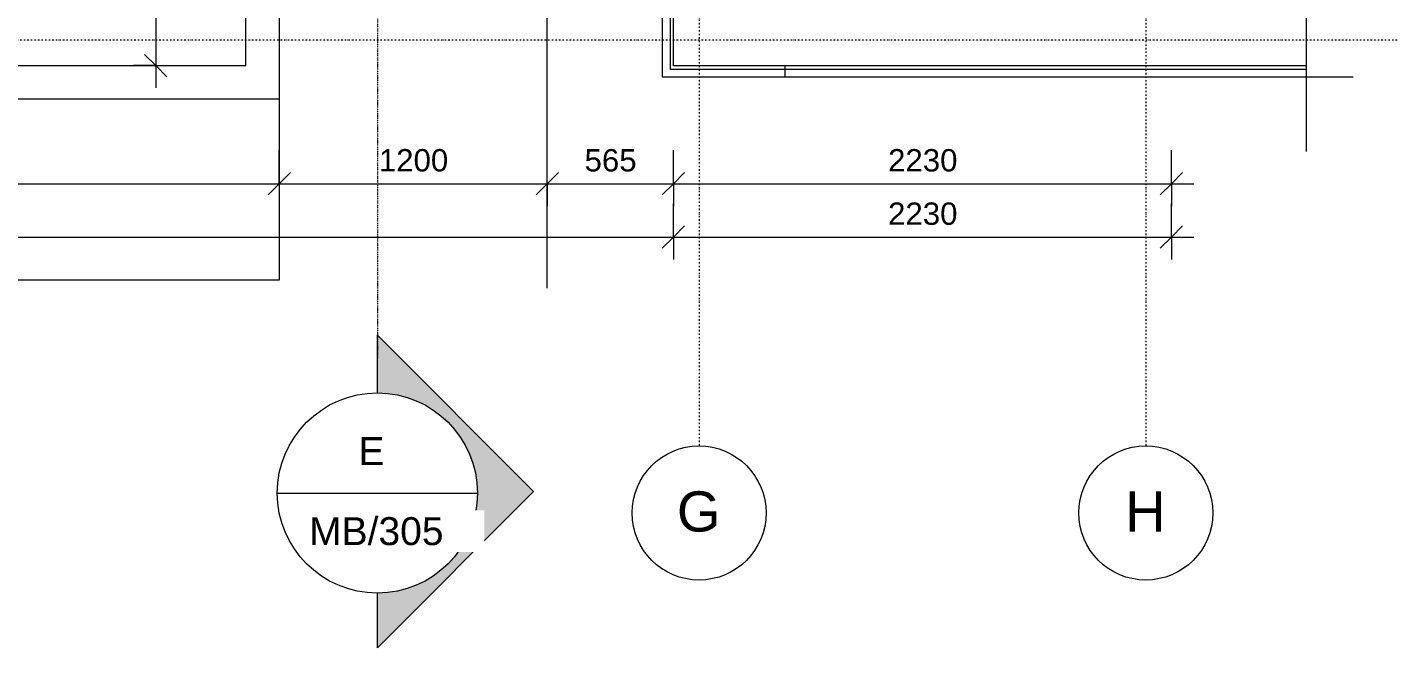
# Model space of a CAD drawing. Header units: millimetres. Extents: x -21051 to 202668, y -15646 to 13691.
# Drawn here: x 3621 to 9717, y -15511 to -12734 of the extents above; entities that cross this region are included whole.
import ezdxf

# ---------------------------------------------------------------- set-up
doc = ezdxf.new("R2010")
doc.units = ezdxf.units.MM
for name, pattern in [('Dash dot', [15.875, 6.35, -4.7625, 0, -4.7625]), ('Hidden', [3, 2, -1]), ('TD_Level Line', [8, 4, -2, 0, -2])]:
    doc.linetypes.add(name, pattern=pattern)
for name, color, linetype, lineweight in [('A-ANNO-DIMS', 211, 'Continuous', 9), ('A-ANNO-DIMS-100', 211, 'Continuous', 9), ('A-DETL-HDLN', 90, 'Hidden', 5), ('A-DETL-MBND', 5, 'Continuous', 5), ('A-FLOR', 192, 'Continuous', 5), ('A-WALL', 113, 'Continuous', 5), ('G-ANNO-SYMB', 111, 'Continuous', 9), ('I-WALL', 2, 'Continuous', 5), ('S-GRID', 1, 'Continuous', 9), ('S-GRID-IDEN', 1, 'Continuous', 9)]:
    doc.layers.add(name, color=color, linetype=linetype, lineweight=lineweight)
doc.layers.get('0').off()
doc.styles.add('Arial_1', font='arial.ttf', dxfattribs={"height": 125})
doc.styles.add('Arial_2', font='arial.ttf', dxfattribs={"height": 180})
doc.styles.add('Arial_3', font='arial.ttf', dxfattribs={"height": 100})
doc.dimstyles.new('Arial_1_0', dxfattribs={"dimscale": 304.8, "dimtxt": 102.02594, "dimasz": 0.328084, "dimexe": 0.328084, "dimexo": 0.0625, "dimgap": 0.082021, "dimtad": 1, "dimdec": 0, "dimzin": 0, "dimdsep": 46, "dimtxsty": 'Arial_3', "dimblk1": 'OBLIQUE', "dimblk2": 'OBLIQUE', "dimsah": 1, "dimcen": 0.09, "dimdle": 0.328084, "dimazin": 0, "dimtfac": 1, "dimtdec": 4, "dimtix": 1, "dimtmove": 0, "dimatfit": 3, "dimfxl": 0.492126, "dimfxlon": 1, "dimtvp": 1, "dimtolj": 1, "dimtzin": 0, "dimarcsym": 2})
doc.dimstyles.new('Arial_1_0_3', dxfattribs={"dimscale": 304.8, "dimtxt": 102.02594, "dimasz": 0.328084, "dimexe": 0.328084, "dimexo": 0.0625, "dimgap": 0.082021, "dimtad": 1, "dimdec": 0, "dimzin": 0, "dimdsep": 46, "dimtxsty": 'Arial_3', "dimblk1": 'OBLIQUE', "dimblk2": 'OBLIQUE', "dimsah": 1, "dimcen": 0.09, "dimdle": 0.328084, "dimazin": 0, "dimtfac": 1, "dimtdec": 4, "dimtix": 1, "dimtmove": 0, "dimatfit": 3, "dimfxl": 0.492126, "dimfxlon": 1, "dimtvp": 1, "dimtolj": 1, "dimtzin": 0, "dimarcsym": 2})

# ---------------------------------------------------------------- blocks, each defined once
blk = doc.blocks.new('skirting - skirting-1169592-00_Ground floor')
at = {"layer": 'A-WALL'}
blk.add_line((-12719.1, -7436), (-12635.5, -9978.1), dxfattribs=at)
blk = doc.blocks.new('brick facing edge - brick facing edge-1233025-00_Ground floor')
at = {"layer": 'A-WALL', "lineweight": 18}
for p, q in [((-12437.3, -6876.4), (-12737.1, -6886.3)), ((-12737.1, -6886.3), (-12719.1, -7436)), ((-12685.5, -6934.6), (-12435.7, -6926.4)), ((-12669.1, -7434.3), (-12685.5, -6934.6)), ((-12719.1, -7436), (-12669.1, -7434.3))]:
    blk.add_line(p, q, dxfattribs=at)
blk = doc.blocks.new('Grid - _-182767-00_Ground floor')
at = {"layer": 'S-GRID-IDEN'}
blk.add_circle((0, 0), 3, dxfattribs=at)
blk = doc.blocks.new('DIMBLOCK29-00_Ground floor')
at = {"layer": 'A-ANNO-DIMS-100', "transparency": 16777216}
for p, q in [((944, -13434.3), (944, -13284.3)), ((4749, -13434.3), (4749, -13284.3)), ((944, -13434.3), (994, -13384.3)), ((4749, -13434.3), (4799, -13384.3)), ((944, -13434.3), (894, -13484.3)), ((944, -13434.3), (4749, -13434.3)), ((944, -13434.3), (944, -13534.3)), ((4749, -13434.3), (4699, -13484.3)), ((4749, -13434.3), (4749, -13534.3))]:
    blk.add_line(p, q, dxfattribs=at)
at = {"layer": 'A-ANNO-DIMS-100', "color": 0, "transparency": 16777216, "insert": (2692.7, -13279.4), "char_height": 100, "width": 369.177, "attachment_point": 1, "line_spacing_factor": 0.941778, "style": 'Arial_3'}
blk.add_mtext('3805', dxfattribs=at)
blk = doc.blocks.new('_Oblique')
at = {"color": 0, "linetype": 'ByBlock', "lineweight": -2}
blk.add_line((-0.5, -0.5), (0.5, 0.5), dxfattribs=at)
blk = doc.blocks.new('DIMBLOCK30-00_Ground floor')
at = {"layer": 'A-ANNO-DIMS-100', "transparency": 16777216}
for p, q in [((4749, -13434.3), (4749, -13284.3)), ((5949, -13434.3), (5949, -13284.3)), ((4749, -13434.3), (4799, -13384.3)), ((5949, -13434.3), (5999, -13384.3)), ((4749, -13434.3), (4699, -13484.3)), ((4749, -13434.3), (5949, -13434.3)), ((4749, -13434.3), (4749, -13534.3)), ((5949, -13434.3), (5899, -13484.3)), ((5949, -13434.3), (5949, -13534.3))]:
    blk.add_line(p, q, dxfattribs=at)
at = {"layer": 'A-ANNO-DIMS-100', "color": 0, "transparency": 16777216, "insert": (5195.2, -13279.4), "char_height": 100, "width": 369.177, "attachment_point": 1, "line_spacing_factor": 0.941778, "style": 'Arial_3'}
blk.add_mtext('1200', dxfattribs=at)
blk = doc.blocks.new('DIMBLOCK31-00_Ground floor')
at = {"layer": 'A-ANNO-DIMS-100', "transparency": 16777216}
for p, q in [((5949, -13434.3), (5949, -13284.3)), ((6514, -13434.3), (6514, -13284.3)), ((5949, -13434.3), (5999, -13384.3)), ((6514, -13434.3), (6564, -13384.3)), ((5949, -13434.3), (5899, -13484.3)), ((5949, -13434.3), (6514, -13434.3)), ((5949, -13434.3), (5949, -13534.3)), ((6514, -13434.3), (6464, -13484.3)), ((6514, -13434.3), (6514, -13534.3))]:
    blk.add_line(p, q, dxfattribs=at)
at = {"layer": 'A-ANNO-DIMS-100', "color": 0, "transparency": 16777216, "insert": (6116.2, -13279.4), "char_height": 100, "width": 276.883, "attachment_point": 1, "line_spacing_factor": 0.941778, "style": 'Arial_3'}
blk.add_mtext('565', dxfattribs=at)
blk = doc.blocks.new('DIMBLOCK32-00_Ground floor')
at = {"layer": 'A-ANNO-DIMS-100', "transparency": 16777216}
for p, q in [((6514, -13434.3), (6514, -13284.3)), ((8744, -13434.3), (8744, -13284.3)), ((6514, -13434.3), (6564, -13384.3)), ((8744, -13434.3), (8794, -13384.3)), ((6514, -13434.3), (6464, -13484.3)), ((6514, -13434.3), (8844, -13434.3)), ((6514, -13434.3), (6514, -13534.3)), ((8744, -13434.3), (8694, -13484.3)), ((8744, -13434.3), (8744, -13534.3))]:
    blk.add_line(p, q, dxfattribs=at)
at = {"layer": 'A-ANNO-DIMS-100', "color": 0, "transparency": 16777216, "insert": (7475.2, -13279.4), "char_height": 100, "width": 369.177, "attachment_point": 1, "line_spacing_factor": 0.941778, "style": 'Arial_3'}
blk.add_mtext('2230', dxfattribs=at)
blk = doc.blocks.new('DIMBLOCK245-00_Ground floor')
at = {"layer": 'A-ANNO-DIMS-100', "transparency": 16777216}
for p, q in [((-6356, -13673.1), (-6356, -13523.1)), ((6514, -13673.1), (6514, -13523.1)), ((-6356, -13673.1), (-6306, -13623.1)), ((6514, -13673.1), (6564, -13623.1)), ((-6356, -13673.1), (-6406, -13723.1)), ((-6356, -13673.1), (6514, -13673.1)), ((-6356, -13673.1), (-6356, -13773.1)), ((6514, -13673.1), (6464, -13723.1)), ((6514, -13673.1), (6514, -13773.1))]:
    blk.add_line(p, q, dxfattribs=at)
at = {"layer": 'A-ANNO-DIMS-100', "color": 0, "transparency": 16777216, "insert": (-113.3, -13518.3), "char_height": 100, "width": 461.471, "attachment_point": 1, "line_spacing_factor": 0.941778, "style": 'Arial_3'}
blk.add_mtext('12870', dxfattribs=at)
blk = doc.blocks.new('DIMBLOCK246-00_Ground floor')
at = {"layer": 'A-ANNO-DIMS-100', "transparency": 16777216}
for p, q in [((6514, -13673.1), (6514, -13523.1)), ((8744, -13673.1), (8744, -13523.1)), ((6514, -13673.1), (6564, -13623.1)), ((8744, -13673.1), (8794, -13623.1)), ((6514, -13673.1), (6464, -13723.1)), ((6514, -13673.1), (8844, -13673.1)), ((6514, -13673.1), (6514, -13773.1)), ((8744, -13673.1), (8694, -13723.1)), ((8744, -13673.1), (8744, -13773.1))]:
    blk.add_line(p, q, dxfattribs=at)
at = {"layer": 'A-ANNO-DIMS-100', "color": 0, "transparency": 16777216, "insert": (7475.2, -13518.3), "char_height": 100, "width": 369.177, "attachment_point": 1, "line_spacing_factor": 0.941778, "style": 'Arial_3'}
blk.add_mtext('2230', dxfattribs=at)
blk = doc.blocks.new('DIMBLOCK279-00_Ground floor')
at = {"layer": 'A-ANNO-DIMS-100', "transparency": 16777216}
for p, q in [((4196.7, -8905.7), (4146.7, -8855.7)), ((4196.7, -8905.7), (4096.7, -8905.7)), ((4196.7, -8905.7), (4196.7, -13005.7)), ((4196.7, -8905.7), (4246.7, -8955.7)), ((4196.7, -8905.7), (4346.7, -8905.7)), ((4196.7, -12905.7), (4146.7, -12855.7)), ((4196.7, -12905.7), (4096.7, -12905.7)), ((4196.7, -12905.7), (4246.7, -12955.7)), ((4196.7, -12905.7), (4346.7, -12905.7))]:
    blk.add_line(p, q, dxfattribs=at)
at = {"layer": 'A-ANNO-DIMS-100', "color": 0, "transparency": 16777216, "insert": (4041.8, -11059.5), "char_height": 100, "width": 369.177, "attachment_point": 1, "rotation": 90, "line_spacing_factor": 0.941778, "style": 'Arial_3'}
blk.add_mtext('4000', dxfattribs=at)
blk = doc.blocks.new('Section - _-1243848-00_Ground floor')
at = {"layer": 'G-ANNO-SYMB'}
h = blk.add_hatch(color=256, dxfattribs=at)
edge = h.paths.add_edge_path()
edge.add_line((-12.925, 0), (-5.927, 6.998))
edge.add_line((-5.927, 6.998), (1.071, 0))
edge.add_line((1.071, 0), (-1.52, 0))
edge.add_arc((-6, 0), 4.48, 0, 180)
edge.add_line((-10.48, 0), (-12.925, 0))
for p, q in [((-5.927, 6.998), (-12.925, 0)), ((1.071, 0), (-5.927, 6.998)), ((-12.925, 0), (-10.48, 0)), ((-1.52, 0), (1.071, 0))]:
    blk.add_line(p, q, dxfattribs=at)
for start, end in [(360, 180), (0, 180), (180, 360)]:
    blk.add_arc((-6, 0), 4.48, start, end, dxfattribs=at)

msp = doc.modelspace()

# ---------------------------------------------------------------- linework, layer by layer
at = {"layer": 'A-DETL-HDLN'}
msp.add_line((9346.6, -10891.5), (9346.6, -13291.5), dxfattribs=at)
at = {"layer": 'A-DETL-MBND'}
for p, q in [((4599, -12905.7), (4599, -8955.7)), ((4749, -9550.7), (4749, -13055.7)), ((1094, -12905.7), (4599, -12905.7)), ((4749, -13055.7), (944, -13055.7))]:
    msp.add_line(p, q, dxfattribs=at)
at = {"layer": 'A-FLOR'}
for p, q in [((5949, -13902.2), (5949, -9850.7)), ((4749, -13055.7), (4749, -13865.7)), ((4749, -13865.7), (-16659.7, -13865.7))]:
    msp.add_line(p, q, dxfattribs=at)
at = {"layer": 'A-WALL', "lineweight": 18}
for p, q in [((6514, -12906.5), (6514, -8906.5)), ((9346.6, -12906.5), (6514, -12906.5))]:
    msp.add_line(p, q, dxfattribs=at)
at = {"layer": 'G-ANNO-SYMB', "linetype": 'TD_Level Line', "lineweight": 18}
msp.add_line((5188.5, 10931.8), (5188.5, -14218.5), dxfattribs=at)
at = {"layer": 'G-ANNO-SYMB'}
msp.add_line((4740.5, -14818.5), (5636.5, -14818.5), dxfattribs=at)
at = {"layer": 'I-WALL', "lineweight": 18}
for p, q in [((6499, -8891.5), (6499, -12921.5)), ((6499, -12921.5), (9346.6, -12921.5))]:
    msp.add_line(p, q, dxfattribs=at)
at = {"layer": 'S-GRID', "linetype": 'Dash dot', "lineweight": 18}
for p, q in [((6629, -12107.9), (6629, -14607.9)), ((8629, -12107.9), (8629, -14607.9)), ((8563.8, -12791.5), (-16244.3, -12791.5)), ((11063.8, -12791.5), (8563.8, -12791.5))]:
    msp.add_line(p, q, dxfattribs=at)

# ---------------------------------------------------------------- block references
at = {"layer": 'A-WALL', "rotation": 88.11700695989701}
for name in ['brick facing edge - brick facing edge-1233025-00_Ground floor', 'skirting - skirting-1169592-00_Ground floor']:
    msp.add_blockref(name, (0, 0), dxfattribs=at)
at = {"layer": 'G-ANNO-SYMB', "extrusion": (0, 0, -1), "xscale": 99.99999999999994, "yscale": 99.99999999999994, "zscale": 99.99999999999994, "rotation": 90.00000000000064}
msp.add_blockref('Section - _-1243848-00_Ground floor', (-5188.5, -14218.5), dxfattribs=at)
at = {"layer": 'S-GRID-IDEN', "rotation": 180}
for p, xscale, yscale, zscale in [((6629, -14907.9), 99.99999999999994, 99.99999999999994, 99.99999999999994), ((8629, -14907.9), 99.99999999999993, 99.99999999999993, 99.99999999999993)]:
    msp.add_blockref('Grid - _-182767-00_Ground floor', p, dxfattribs=dict(at, xscale=xscale, yscale=yscale, zscale=zscale))

# ---------------------------------------------------------------- dimensions: what is measured, and where the dimension line sits
at = {"layer": 'A-ANNO-DIMS'}
dim = msp.add_linear_dim(base=(4196.7, -12905.7), p1=(4346.7, -8905.7), p2=(4346.7, -12905.7), angle=90, dimstyle='Arial_1_0_3', override={"dimpost": '<>', "dimfxl": 4000}, dxfattribs=at)
dim.commit()
dim.dimension.update_dxf_attribs({"geometry": 'DIMBLOCK279-00_Ground floor', "text_midpoint": (4120.6, -10905.7)})
for base, p1, p2, override, picture, middle in [((4749, -13434.3), (944, -13284.3), (4749, -13284.3), {"dimpost": '<>', "dimfxl": 3805}, 'DIMBLOCK29-00_Ground floor', (2846.5, -13358.2)), ((5949, -13434.3), (4749, -13284.3), (5949, -13284.3), {"dimpost": '<>', "dimfxl": 1200}, 'DIMBLOCK30-00_Ground floor', (5349, -13358.2)), ((6514, -13434.3), (5949, -13284.3), (6514, -13284.3), {"dimpost": '<>', "dimfxl": 565}, 'DIMBLOCK31-00_Ground floor', (6231.5, -13358.2)), ((8744, -13434.3), (6514, -13284.3), (8744, -13284.3), {"dimpost": '<>', "dimfxl": 2230}, 'DIMBLOCK32-00_Ground floor', (7629, -13358.2)), ((6514, -13673.1), (-6356, -13523.1), (6514, -13523.1), {"dimpost": '<>', "dimfxl": 12870}, 'DIMBLOCK245-00_Ground floor', (79, -13597)), ((8744, -13673.1), (6514, -13523.1), (8744, -13523.1), {"dimpost": '<>', "dimfxl": 2230}, 'DIMBLOCK246-00_Ground floor', (7629, -13597))]:
    dim = msp.add_linear_dim(base=base, p1=p1, p2=p2, dimstyle='Arial_1_0', override=override, dxfattribs=at)
    dim.commit()
    dim.dimension.update_dxf_attribs({"geometry": picture, "text_midpoint": middle})

# ---------------------------------------------------------------- next in the draw order: texts
at = {"layer": 'G-ANNO-SYMB', "char_height": 125, "attachment_point": 1, "style": 'Arial_1', "bg_fill": 3, "box_fill_scale": 1.25, "bg_fill_color": 256, "bg_fill_true_color": 13158600, "bg_fill_transparency": 0}
for s, insert, width in [('E', (5103.4, -14568.3), 144.304), ('MB/305', (4883.1, -14926.6), 753.586)]:
    msp.add_mtext(s, dxfattribs=dict(at, insert=insert, width=width))
at = {"layer": 'S-GRID-IDEN', "char_height": 180, "attachment_point": 1, "style": 'Arial_2', "bg_fill": 3, "box_fill_scale": 1.25, "bg_fill_color": 256, "bg_fill_true_color": 13158600, "bg_fill_transparency": 0}
for s, insert, width in [('G', (6529.6, -14811.2), 232.489), ('H', (8536.6, -14811.2), 216.456)]:
    msp.add_mtext(s, dxfattribs=dict(at, insert=insert, width=width))

doc.saveas('drawing.dxf')
